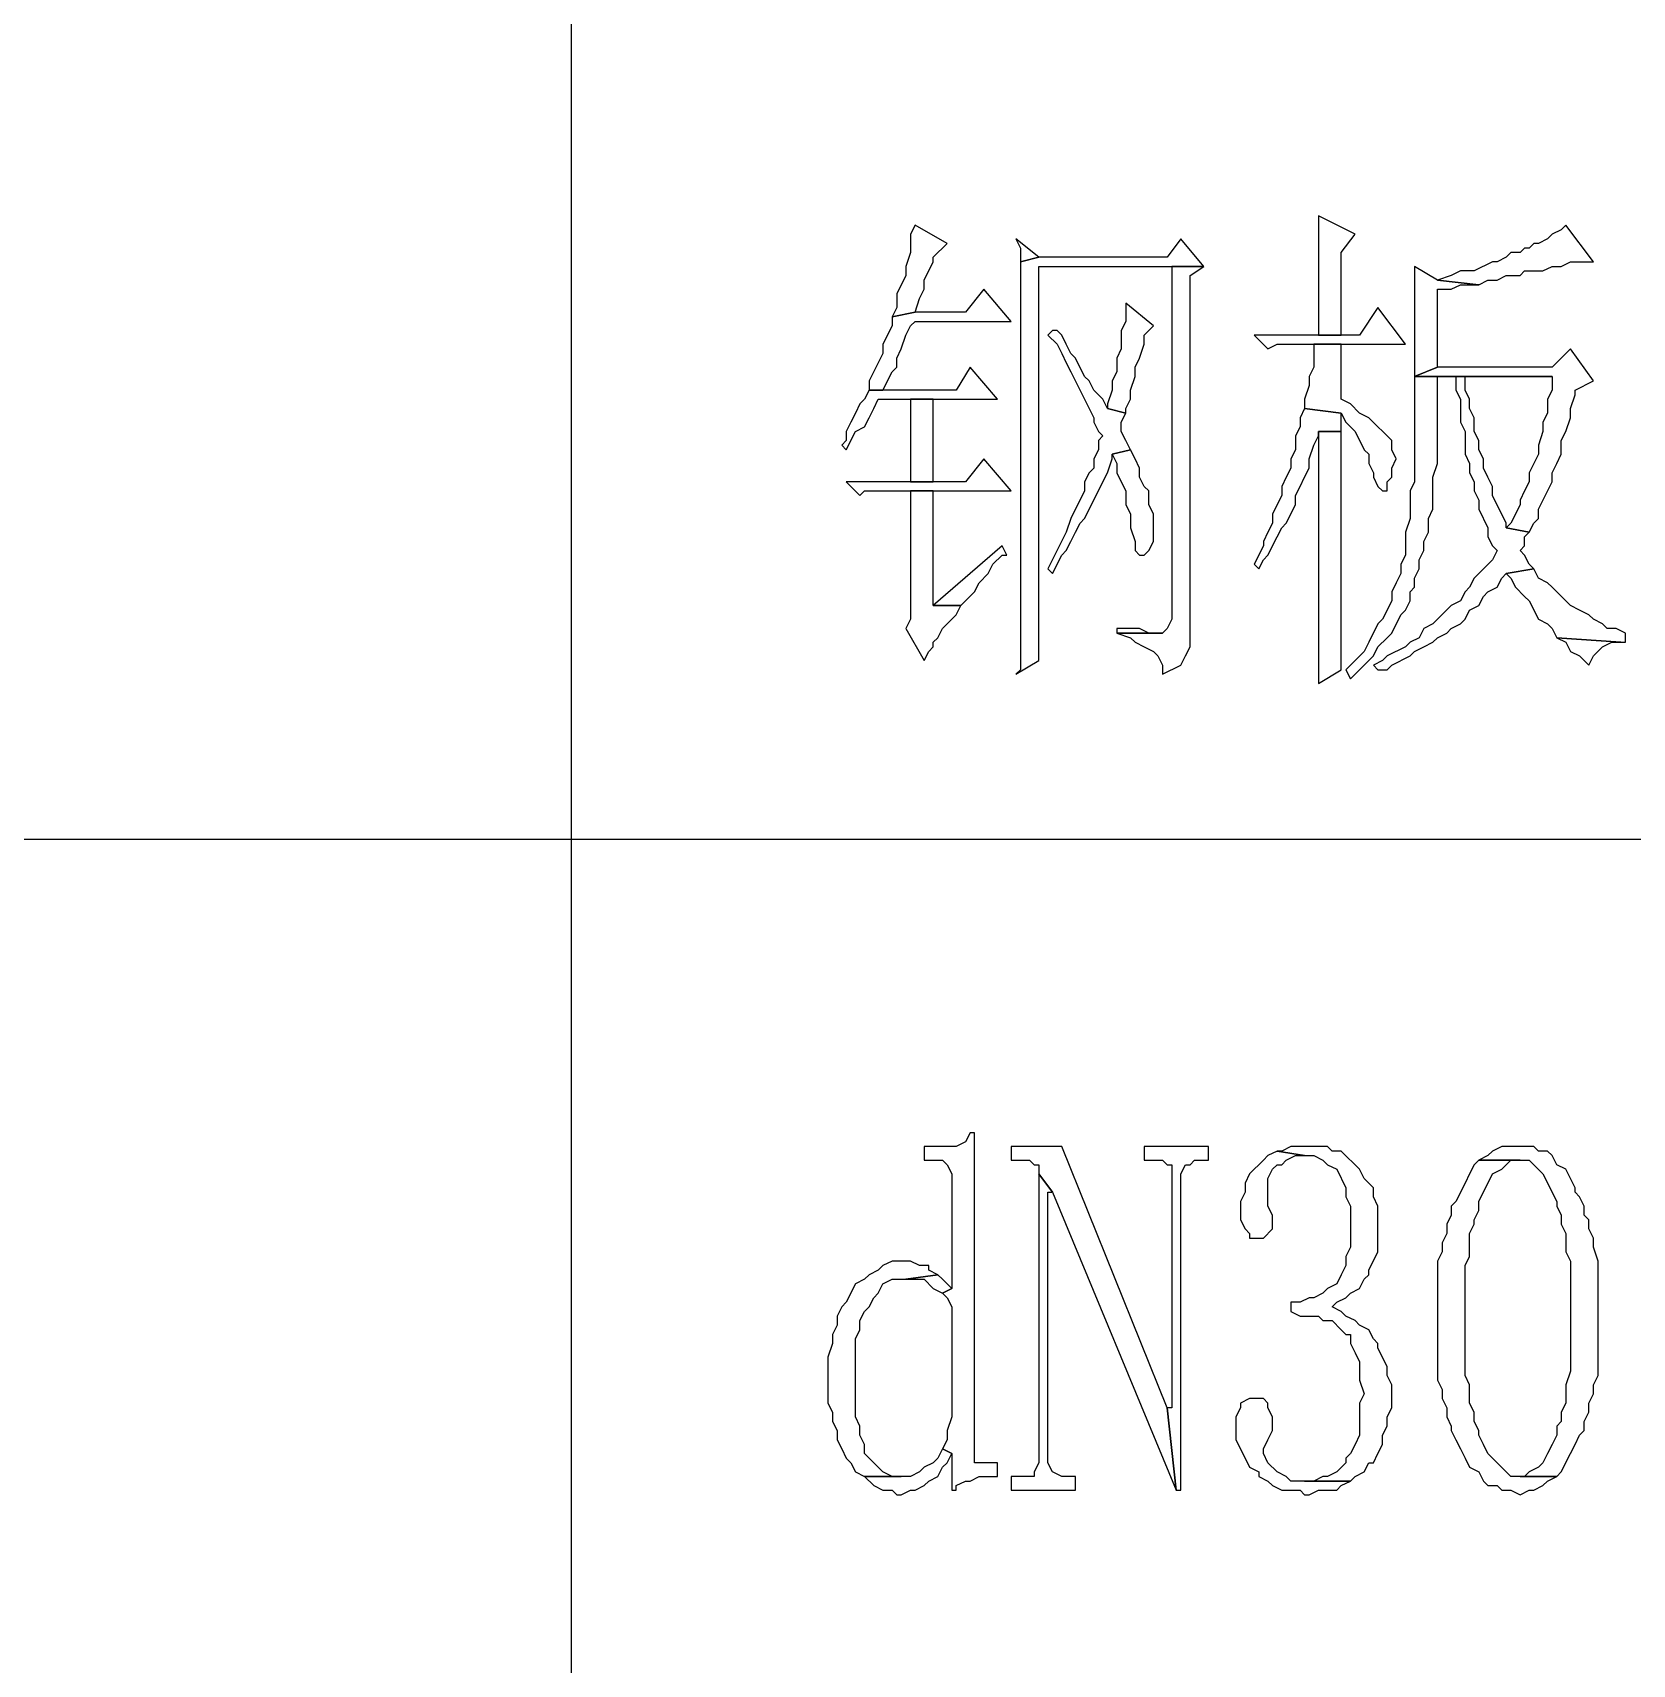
# Model space of a CAD drawing. Extents: x -15.4 to 0.8, y 0.3 to 11.8.
# Drawn here: x -2.3617 to -2.0709, y 1.3519 to 1.6486 of the extents above; entities that cross this region are included whole.
import ezdxf

# ---------------------------------------------------------------- set-up
doc = ezdxf.new("R2010")
doc.units = 0
doc.header["$MEASUREMENT"] = 0
doc.linetypes.add('AUSGEZOGEN', pattern=[0])
doc.layers.get('0').update_dxf_attribs({"linetype": 'AUSGEZOGEN'})

msp = doc.modelspace()

# ---------------------------------------------------------------- linework, layer by layer
for points in [[(-2.26378, 2.6744), (-2.26378, 1.3344)], [(-2.12795, 1.61523), (-2.12795, 1.59356), (-2.12795, 1.59356), (-2.12378, 1.59356), (-2.12378, 1.59356), (-2.12378, 1.60856), (-2.12378, 1.60856), (-2.12128, 1.6119), (-2.12795, 1.61523)], [(-2.20128, 1.61356), (-2.20211, 1.6119), (-2.20211, 1.6119), (-2.20211, 1.60856), (-2.20211, 1.60856), (-2.20295, 1.60606), (-2.20295, 1.60606), (-2.20295, 1.6044), (-2.20295, 1.6044), (-2.20461, 1.60106), (-2.20461, 1.60106), (-2.20461, 1.59856), (-2.20461, 1.59856), (-2.20545, 1.5969), (-2.20545, 1.5969), (-2.20128, 1.59773), (-2.20128, 1.59773), (-2.20045, 1.60023), (-2.20045, 1.60023), (-2.19961, 1.6019), (-2.19961, 1.6019), (-2.19961, 1.60356), (-2.19961, 1.60356), (-2.19795, 1.6069), (-2.19795, 1.6069), (-2.19795, 1.60773), (-2.19795, 1.60773), (-2.19545, 1.61023), (-2.20128, 1.61356)], [(-2.18295, 1.61106), (-2.18211, 1.6094), (-2.18211, 1.6094), (-2.18211, 1.6069), (-2.18211, 1.6069), (-2.17878, 1.60773), (-2.18295, 1.61106)], [(-2.15295, 1.61106), (-2.15545, 1.60773), (-2.15545, 1.60773), (-2.17878, 1.60773), (-2.17878, 1.60773), (-2.18211, 1.6069), (-2.18211, 1.6069), (-2.18211, 1.53273), (-2.18211, 1.53273), (-2.18295, 1.5319), (-2.18295, 1.5319), (-2.17878, 1.5344), (-2.17878, 1.5344), (-2.17878, 1.60606), (-2.17878, 1.60606), (-2.14878, 1.60606), (-2.15295, 1.61106)], [(-2.08295, 1.61356), (-2.08378, 1.61273), (-2.08378, 1.61273), (-2.08545, 1.6119), (-2.08545, 1.6119), (-2.08628, 1.61106), (-2.08628, 1.61106), (-2.08795, 1.61023), (-2.08795, 1.61023), (-2.08878, 1.61023), (-2.08878, 1.61023), (-2.08961, 1.6094), (-2.08961, 1.6094), (-2.09045, 1.6094), (-2.09045, 1.6094), (-2.09128, 1.60856), (-2.09128, 1.60856), (-2.09295, 1.60856), (-2.09295, 1.60856), (-2.09378, 1.60773), (-2.09378, 1.60773), (-2.09545, 1.6069), (-2.09545, 1.6069), (-2.09628, 1.6069), (-2.09628, 1.6069), (-2.09961, 1.60523), (-2.09961, 1.60523), (-2.10211, 1.60523), (-2.10211, 1.60523), (-2.10378, 1.6044), (-2.10378, 1.6044), (-2.10628, 1.60356), (-2.10628, 1.60356), (-2.09878, 1.60273), (-2.09878, 1.60273), (-2.09711, 1.60356), (-2.09711, 1.60356), (-2.09545, 1.60356), (-2.09545, 1.60356), (-2.09378, 1.6044), (-2.09378, 1.6044), (-2.09128, 1.6044), (-2.09128, 1.6044), (-2.09045, 1.60523), (-2.09045, 1.60523), (-2.08711, 1.60523), (-2.08711, 1.60523), (-2.08545, 1.60606), (-2.08545, 1.60606), (-2.08378, 1.60606), (-2.08378, 1.60606), (-2.08211, 1.6069), (-2.08211, 1.6069), (-2.07795, 1.6069), (-2.08295, 1.61356)], [(-2.14878, 1.60606), (-2.15461, 1.60606), (-2.15461, 1.60606), (-2.15461, 1.5419), (-2.15461, 1.5419), (-2.15545, 1.54023), (-2.15545, 1.54023), (-2.15628, 1.5394), (-2.15628, 1.5394), (-2.16461, 1.5394), (-2.16461, 1.5394), (-2.16211, 1.53856), (-2.16211, 1.53856), (-2.16128, 1.53773), (-2.16128, 1.53773), (-2.15961, 1.5369), (-2.15961, 1.5369), (-2.15795, 1.53606), (-2.15795, 1.53606), (-2.15711, 1.53523), (-2.15711, 1.53523), (-2.15628, 1.53356), (-2.15628, 1.53356), (-2.15628, 1.5319), (-2.15628, 1.5319), (-2.15295, 1.53356), (-2.15295, 1.53356), (-2.15211, 1.53523), (-2.15211, 1.53523), (-2.15128, 1.5369), (-2.15128, 1.5369), (-2.15128, 1.6044), (-2.14878, 1.60606)], [(-2.11045, 1.60606), (-2.11045, 1.58606), (-2.11045, 1.58606), (-2.10628, 1.58773), (-2.10628, 1.58773), (-2.10628, 1.6019), (-2.10628, 1.6019), (-2.10378, 1.6019), (-2.10378, 1.6019), (-2.10211, 1.60273), (-2.10211, 1.60273), (-2.09878, 1.60273), (-2.09878, 1.60273), (-2.10628, 1.60356), (-2.11045, 1.60606)], [(-2.18878, 1.6019), (-2.19211, 1.59773), (-2.19211, 1.59773), (-2.20128, 1.59773), (-2.20128, 1.59773), (-2.20545, 1.5969), (-2.20545, 1.5969), (-2.20545, 1.59523), (-2.20545, 1.59523), (-2.20711, 1.5919), (-2.20711, 1.5919), (-2.20711, 1.59023), (-2.20711, 1.59023), (-2.20795, 1.58856), (-2.20795, 1.58856), (-2.20961, 1.58523), (-2.20961, 1.58523), (-2.20961, 1.58356), (-2.20961, 1.58356), (-2.20711, 1.58356), (-2.20711, 1.58356), (-2.20545, 1.5869), (-2.20545, 1.5869), (-2.20461, 1.58773), (-2.20461, 1.58773), (-2.20461, 1.5894), (-2.20461, 1.5894), (-2.20378, 1.59106), (-2.20378, 1.59106), (-2.20295, 1.59356), (-2.20295, 1.59356), (-2.20211, 1.59523), (-2.20211, 1.59523), (-2.20128, 1.59606), (-2.20128, 1.59606), (-2.18378, 1.59606), (-2.18878, 1.6019)], [(-2.16295, 1.5994), (-2.16295, 1.59606), (-2.16295, 1.59606), (-2.16378, 1.5944), (-2.16378, 1.5944), (-2.16378, 1.59106), (-2.16378, 1.59106), (-2.16461, 1.5894), (-2.16461, 1.5894), (-2.16461, 1.5869), (-2.16461, 1.5869), (-2.16545, 1.58523), (-2.16545, 1.58523), (-2.16545, 1.58356), (-2.16545, 1.58356), (-2.16628, 1.58106), (-2.16628, 1.58106), (-2.16628, 1.58023), (-2.16628, 1.58023), (-2.16295, 1.5794), (-2.16295, 1.5794), (-2.16295, 1.58023), (-2.16295, 1.58023), (-2.16211, 1.5819), (-2.16211, 1.5819), (-2.16211, 1.58356), (-2.16211, 1.58356), (-2.16128, 1.58606), (-2.16128, 1.58606), (-2.16128, 1.58773), (-2.16128, 1.58773), (-2.16045, 1.5894), (-2.16045, 1.5894), (-2.15961, 1.5919), (-2.15961, 1.5919), (-2.15961, 1.59356), (-2.15961, 1.59356), (-2.15795, 1.59523), (-2.16295, 1.5994)], [(-2.11711, 1.59856), (-2.12045, 1.59356), (-2.12045, 1.59356), (-2.13961, 1.59356), (-2.13961, 1.59356), (-2.13711, 1.59106), (-2.13711, 1.59106), (-2.13545, 1.5919), (-2.13545, 1.5919), (-2.11211, 1.5919), (-2.11711, 1.59856)], [(-2.17628, 1.5944), (-2.17711, 1.59356), (-2.17711, 1.59356), (-2.17545, 1.5919), (-2.17545, 1.5919), (-2.17461, 1.59023), (-2.17461, 1.59023), (-2.17378, 1.58856), (-2.17378, 1.58856), (-2.17295, 1.5869), (-2.17295, 1.5869), (-2.16961, 1.58023), (-2.16961, 1.58023), (-2.16878, 1.57856), (-2.16878, 1.57856), (-2.16878, 1.57773), (-2.16878, 1.57773), (-2.16795, 1.57606), (-2.16795, 1.57606), (-2.16711, 1.57523), (-2.16711, 1.57523), (-2.16795, 1.5744), (-2.16795, 1.5744), (-2.16795, 1.57273), (-2.16795, 1.57273), (-2.16878, 1.57106), (-2.16878, 1.57106), (-2.16878, 1.5694), (-2.16878, 1.5694), (-2.16961, 1.56856), (-2.16961, 1.56856), (-2.17045, 1.5669), (-2.17045, 1.5669), (-2.17045, 1.56523), (-2.17045, 1.56523), (-2.17295, 1.56023), (-2.17295, 1.56023), (-2.17378, 1.55773), (-2.17378, 1.55773), (-2.17711, 1.55106), (-2.17711, 1.55106), (-2.17628, 1.55023), (-2.17628, 1.55023), (-2.17461, 1.55356), (-2.17461, 1.55356), (-2.17378, 1.5544), (-2.17378, 1.5544), (-2.17295, 1.55606), (-2.17295, 1.55606), (-2.17211, 1.55773), (-2.17211, 1.55773), (-2.17128, 1.5594), (-2.17128, 1.5594), (-2.17045, 1.56023), (-2.17045, 1.56023), (-2.16628, 1.56856), (-2.16628, 1.56856), (-2.16545, 1.57106), (-2.16545, 1.57106), (-2.16545, 1.5719), (-2.16545, 1.5719), (-2.16211, 1.57273), (-2.16211, 1.57273), (-2.16295, 1.5744), (-2.16295, 1.5744), (-2.16378, 1.57606), (-2.16378, 1.57606), (-2.16378, 1.57773), (-2.16378, 1.57773), (-2.16295, 1.5794), (-2.16295, 1.5794), (-2.16628, 1.58023), (-2.16628, 1.58023), (-2.16711, 1.5819), (-2.16711, 1.5819), (-2.16878, 1.58356), (-2.16878, 1.58356), (-2.16961, 1.58523), (-2.16961, 1.58523), (-2.17045, 1.58606), (-2.17045, 1.58606), (-2.17211, 1.5894), (-2.17211, 1.5894), (-2.17295, 1.59023), (-2.17295, 1.59023), (-2.17378, 1.5919), (-2.17378, 1.5919), (-2.17461, 1.59356), (-2.17461, 1.59356), (-2.17545, 1.5944), (-2.17628, 1.5944)], [(-2.12378, 1.5919), (-2.12878, 1.5919), (-2.12878, 1.5919), (-2.12878, 1.58773), (-2.12878, 1.58773), (-2.12961, 1.58606), (-2.12961, 1.58606), (-2.12961, 1.5844), (-2.12961, 1.5844), (-2.13045, 1.5819), (-2.13045, 1.5819), (-2.13045, 1.58023), (-2.13045, 1.58023), (-2.12378, 1.5794), (-2.12378, 1.5794), (-2.12295, 1.57773), (-2.12295, 1.57773), (-2.12128, 1.57606), (-2.12128, 1.57606), (-2.11961, 1.57273), (-2.11961, 1.57273), (-2.11878, 1.5719), (-2.11878, 1.5719), (-2.11878, 1.57023), (-2.11878, 1.57023), (-2.11795, 1.56856), (-2.11795, 1.56856), (-2.11795, 1.56773), (-2.11795, 1.56773), (-2.11711, 1.56606), (-2.11711, 1.56606), (-2.11628, 1.56523), (-2.11628, 1.56523), (-2.11545, 1.56523), (-2.11545, 1.56523), (-2.11545, 1.5669), (-2.11545, 1.5669), (-2.11461, 1.56773), (-2.11461, 1.56773), (-2.11461, 1.5694), (-2.11461, 1.5694), (-2.11378, 1.57106), (-2.11378, 1.57106), (-2.11461, 1.57273), (-2.11461, 1.57273), (-2.11461, 1.5744), (-2.11461, 1.5744), (-2.11878, 1.57856), (-2.11878, 1.57856), (-2.12045, 1.5794), (-2.12045, 1.5794), (-2.12211, 1.58106), (-2.12211, 1.58106), (-2.12378, 1.5819), (-2.12378, 1.5919)], [(-2.08211, 1.59106), (-2.08545, 1.58773), (-2.08545, 1.58773), (-2.10628, 1.58773), (-2.10628, 1.58773), (-2.11045, 1.58606), (-2.11045, 1.58606), (-2.08545, 1.58606), (-2.08545, 1.58606), (-2.08545, 1.58356), (-2.08545, 1.58356), (-2.08628, 1.5819), (-2.08628, 1.5819), (-2.08628, 1.5794), (-2.08628, 1.5794), (-2.08711, 1.57773), (-2.08711, 1.57773), (-2.08711, 1.57606), (-2.08711, 1.57606), (-2.08795, 1.57356), (-2.08795, 1.57356), (-2.08795, 1.5719), (-2.08795, 1.5719), (-2.08878, 1.57023), (-2.08878, 1.57023), (-2.08961, 1.56856), (-2.08961, 1.56856), (-2.08961, 1.5669), (-2.08961, 1.5669), (-2.09045, 1.56523), (-2.09045, 1.56523), (-2.09128, 1.56356), (-2.09128, 1.56356), (-2.09128, 1.56273), (-2.09128, 1.56273), (-2.09295, 1.5594), (-2.09295, 1.5594), (-2.09378, 1.55856), (-2.09378, 1.55856), (-2.08961, 1.55773), (-2.08961, 1.55773), (-2.08878, 1.5594), (-2.08878, 1.5594), (-2.08795, 1.56023), (-2.08795, 1.56023), (-2.08795, 1.5619), (-2.08795, 1.5619), (-2.08545, 1.5669), (-2.08545, 1.5669), (-2.08545, 1.56856), (-2.08545, 1.56856), (-2.08461, 1.57023), (-2.08461, 1.57023), (-2.08378, 1.5719), (-2.08378, 1.5719), (-2.08378, 1.5744), (-2.08378, 1.5744), (-2.08295, 1.57606), (-2.08295, 1.57606), (-2.08211, 1.57856), (-2.08211, 1.57856), (-2.08211, 1.58023), (-2.08211, 1.58023), (-2.08128, 1.58273), (-2.08128, 1.58273), (-2.08128, 1.58356), (-2.08128, 1.58356), (-2.07795, 1.58523), (-2.08211, 1.59106)], [(-2.19128, 1.58773), (-2.19378, 1.58356), (-2.19378, 1.58356), (-2.20961, 1.58356), (-2.20961, 1.58356), (-2.21045, 1.5819), (-2.21045, 1.5819), (-2.21128, 1.58106), (-2.21128, 1.58106), (-2.21211, 1.5794), (-2.21211, 1.5794), (-2.21295, 1.57773), (-2.21295, 1.57773), (-2.21378, 1.57606), (-2.21378, 1.57606), (-2.21378, 1.5744), (-2.21378, 1.5744), (-2.21461, 1.57356), (-2.21461, 1.57356), (-2.21378, 1.57273), (-2.21378, 1.57273), (-2.21211, 1.57606), (-2.21211, 1.57606), (-2.21045, 1.5769), (-2.21045, 1.5769), (-2.20961, 1.57856), (-2.20961, 1.57856), (-2.20878, 1.58023), (-2.20878, 1.58023), (-2.20795, 1.5819), (-2.20795, 1.5819), (-2.18628, 1.5819), (-2.19128, 1.58773)], [(-2.11045, 1.58606), (-2.11045, 1.5669), (-2.11045, 1.5669), (-2.11128, 1.56523), (-2.11128, 1.56523), (-2.11128, 1.56023), (-2.11128, 1.56023), (-2.11211, 1.55773), (-2.11211, 1.55773), (-2.11211, 1.55356), (-2.11211, 1.55356), (-2.11295, 1.5519), (-2.11295, 1.5519), (-2.11295, 1.55023), (-2.11295, 1.55023), (-2.11378, 1.54856), (-2.11378, 1.54856), (-2.11461, 1.5469), (-2.11461, 1.5469), (-2.11461, 1.54523), (-2.11461, 1.54523), (-2.11628, 1.5419), (-2.11628, 1.5419), (-2.11711, 1.54106), (-2.11711, 1.54106), (-2.11878, 1.53773), (-2.11878, 1.53773), (-2.11961, 1.53606), (-2.11961, 1.53606), (-2.12128, 1.5344), (-2.12128, 1.5344), (-2.12211, 1.53356), (-2.12211, 1.53356), (-2.12295, 1.53273), (-2.12295, 1.53273), (-2.12211, 1.53106), (-2.12211, 1.53106), (-2.12045, 1.53273), (-2.12045, 1.53273), (-2.11795, 1.53523), (-2.11795, 1.53523), (-2.11711, 1.5369), (-2.11711, 1.5369), (-2.11545, 1.53856), (-2.11545, 1.53856), (-2.11461, 1.5394), (-2.11461, 1.5394), (-2.11295, 1.54273), (-2.11295, 1.54273), (-2.11211, 1.54356), (-2.11211, 1.54356), (-2.11128, 1.54523), (-2.11128, 1.54523), (-2.11128, 1.5469), (-2.11128, 1.5469), (-2.11045, 1.54773), (-2.11045, 1.54773), (-2.11045, 1.5494), (-2.11045, 1.5494), (-2.10961, 1.55106), (-2.10961, 1.55106), (-2.10961, 1.55273), (-2.10961, 1.55273), (-2.10878, 1.5544), (-2.10878, 1.5544), (-2.10878, 1.55606), (-2.10878, 1.55606), (-2.10795, 1.55773), (-2.10795, 1.55773), (-2.10795, 1.56023), (-2.10795, 1.56023), (-2.10711, 1.5619), (-2.10711, 1.5619), (-2.10711, 1.56773), (-2.10711, 1.56773), (-2.10628, 1.57023), (-2.10628, 1.57023), (-2.10628, 1.58606), (-2.10628, 1.58606), (-2.08545, 1.58606), (-2.11045, 1.58606)], [(-2.10128, 1.58606), (-2.10295, 1.58606), (-2.10295, 1.58606), (-2.10295, 1.58356), (-2.10295, 1.58356), (-2.10211, 1.5819), (-2.10211, 1.5819), (-2.10211, 1.57773), (-2.10211, 1.57773), (-2.10128, 1.57606), (-2.10128, 1.57606), (-2.10128, 1.5719), (-2.10128, 1.5719), (-2.10045, 1.57023), (-2.10045, 1.57023), (-2.10045, 1.56856), (-2.10045, 1.56856), (-2.09961, 1.5669), (-2.09961, 1.5669), (-2.09961, 1.56523), (-2.09961, 1.56523), (-2.09878, 1.56356), (-2.09878, 1.56356), (-2.09878, 1.5619), (-2.09878, 1.5619), (-2.09711, 1.55856), (-2.09711, 1.55856), (-2.09711, 1.5569), (-2.09711, 1.5569), (-2.09628, 1.55523), (-2.09628, 1.55523), (-2.09545, 1.5544), (-2.09545, 1.5544), (-2.09628, 1.55273), (-2.09628, 1.55273), (-2.09961, 1.5494), (-2.09961, 1.5494), (-2.10045, 1.54773), (-2.10045, 1.54773), (-2.10128, 1.5469), (-2.10128, 1.5469), (-2.10211, 1.54523), (-2.10211, 1.54523), (-2.10378, 1.5444), (-2.10378, 1.5444), (-2.10711, 1.54106), (-2.10711, 1.54106), (-2.10878, 1.54023), (-2.10878, 1.54023), (-2.10961, 1.53856), (-2.10961, 1.53856), (-2.11128, 1.53773), (-2.11128, 1.53773), (-2.11211, 1.5369), (-2.11211, 1.5369), (-2.11545, 1.53523), (-2.11545, 1.53523), (-2.11628, 1.5344), (-2.11628, 1.5344), (-2.11795, 1.53356), (-2.11795, 1.53356), (-2.11711, 1.53273), (-2.11711, 1.53273), (-2.11545, 1.53273), (-2.11545, 1.53273), (-2.11461, 1.53356), (-2.11461, 1.53356), (-2.11128, 1.53523), (-2.11128, 1.53523), (-2.11045, 1.53606), (-2.11045, 1.53606), (-2.10878, 1.5369), (-2.10878, 1.5369), (-2.10711, 1.53773), (-2.10711, 1.53773), (-2.10628, 1.53856), (-2.10628, 1.53856), (-2.10461, 1.5394), (-2.10461, 1.5394), (-2.10378, 1.54023), (-2.10378, 1.54023), (-2.10211, 1.54106), (-2.10211, 1.54106), (-2.10128, 1.5419), (-2.10128, 1.5419), (-2.10045, 1.54356), (-2.10045, 1.54356), (-2.09878, 1.5444), (-2.09878, 1.5444), (-2.09795, 1.54606), (-2.09795, 1.54606), (-2.09711, 1.5469), (-2.09711, 1.5469), (-2.09545, 1.54773), (-2.09545, 1.54773), (-2.09461, 1.5494), (-2.09461, 1.5494), (-2.09378, 1.55023), (-2.09378, 1.55023), (-2.08878, 1.55106), (-2.08878, 1.55106), (-2.08961, 1.5519), (-2.08961, 1.5519), (-2.09045, 1.55356), (-2.09045, 1.55356), (-2.09128, 1.5544), (-2.09128, 1.5544), (-2.09045, 1.55523), (-2.09045, 1.55523), (-2.09045, 1.5569), (-2.09045, 1.5569), (-2.08961, 1.55773), (-2.08961, 1.55773), (-2.09378, 1.55856), (-2.09378, 1.55856), (-2.09378, 1.5594), (-2.09378, 1.5594), (-2.09628, 1.5644), (-2.09628, 1.5644), (-2.09628, 1.56606), (-2.09628, 1.56606), (-2.09711, 1.56773), (-2.09711, 1.56773), (-2.09795, 1.5694), (-2.09795, 1.5694), (-2.09795, 1.57106), (-2.09795, 1.57106), (-2.09878, 1.57273), (-2.09878, 1.57273), (-2.09878, 1.5744), (-2.09878, 1.5744), (-2.09961, 1.57606), (-2.09961, 1.57606), (-2.09961, 1.57856), (-2.09961, 1.57856), (-2.10045, 1.58023), (-2.10045, 1.58023), (-2.10045, 1.5819), (-2.10045, 1.5819), (-2.10128, 1.58356), (-2.10128, 1.58606)], [(-2.19795, 1.5669), (-2.19795, 1.5819), (-2.19795, 1.5819), (-2.20211, 1.5819), (-2.20211, 1.5819), (-2.20211, 1.5669), (-2.20211, 1.5669), (-2.19795, 1.5669), (-2.19795, 1.5669)], [(-2.13045, 1.58023), (-2.13128, 1.57856), (-2.13128, 1.57856), (-2.13128, 1.5769), (-2.13128, 1.5769), (-2.13211, 1.57523), (-2.13211, 1.57523), (-2.13211, 1.57273), (-2.13211, 1.57273), (-2.13295, 1.57106), (-2.13295, 1.57106), (-2.13295, 1.5694), (-2.13295, 1.5694), (-2.13378, 1.56773), (-2.13378, 1.56773), (-2.13461, 1.56606), (-2.13461, 1.56606), (-2.13461, 1.5644), (-2.13461, 1.5644), (-2.13628, 1.56106), (-2.13628, 1.56106), (-2.13628, 1.5594), (-2.13628, 1.5594), (-2.13711, 1.55773), (-2.13711, 1.55773), (-2.13795, 1.55606), (-2.13795, 1.55606), (-2.13795, 1.55523), (-2.13795, 1.55523), (-2.13961, 1.5519), (-2.13961, 1.5519), (-2.13878, 1.55106), (-2.13878, 1.55106), (-2.13795, 1.55273), (-2.13795, 1.55273), (-2.13711, 1.55356), (-2.13711, 1.55356), (-2.13545, 1.5569), (-2.13545, 1.5569), (-2.13461, 1.55856), (-2.13461, 1.55856), (-2.13378, 1.5594), (-2.13378, 1.5594), (-2.13211, 1.56273), (-2.13211, 1.56273), (-2.13211, 1.5644), (-2.13211, 1.5644), (-2.13128, 1.56606), (-2.13128, 1.56606), (-2.13045, 1.56773), (-2.13045, 1.56773), (-2.12961, 1.5694), (-2.12961, 1.5694), (-2.12961, 1.57106), (-2.12961, 1.57106), (-2.12878, 1.57356), (-2.12878, 1.57356), (-2.12795, 1.57523), (-2.12795, 1.57523), (-2.12795, 1.57606), (-2.12795, 1.57606), (-2.12378, 1.57606), (-2.12378, 1.57606), (-2.12378, 1.5794), (-2.13045, 1.58023)], [(-2.12378, 1.57606), (-2.12795, 1.57606), (-2.12795, 1.57606), (-2.12795, 1.53023), (-2.12795, 1.53023), (-2.12378, 1.53273), (-2.12378, 1.53273), (-2.12378, 1.57356), (-2.12378, 1.57606)], [(-2.16211, 1.57273), (-2.16545, 1.5719), (-2.16545, 1.5719), (-2.16461, 1.57023), (-2.16461, 1.57023), (-2.16461, 1.56856), (-2.16461, 1.56856), (-2.16378, 1.5669), (-2.16378, 1.5669), (-2.16295, 1.56523), (-2.16295, 1.56523), (-2.16295, 1.56273), (-2.16295, 1.56273), (-2.16211, 1.56106), (-2.16211, 1.56106), (-2.16211, 1.55856), (-2.16211, 1.55856), (-2.16128, 1.55606), (-2.16128, 1.55606), (-2.16128, 1.5544), (-2.16128, 1.5544), (-2.16045, 1.55356), (-2.16045, 1.55356), (-2.15961, 1.55356), (-2.15961, 1.55356), (-2.15878, 1.5544), (-2.15878, 1.5544), (-2.15795, 1.55606), (-2.15795, 1.55606), (-2.15795, 1.56106), (-2.15795, 1.56106), (-2.15878, 1.56273), (-2.15878, 1.56273), (-2.15878, 1.56523), (-2.15878, 1.56523), (-2.15961, 1.56606), (-2.15961, 1.56606), (-2.16045, 1.56773), (-2.16045, 1.56773), (-2.16045, 1.5694), (-2.16045, 1.5694), (-2.16128, 1.57106), (-2.16211, 1.57273)], [(-2.18878, 1.57106), (-2.19211, 1.5669), (-2.19211, 1.5669), (-2.21378, 1.5669), (-2.21378, 1.5669), (-2.21128, 1.5644), (-2.21128, 1.5644), (-2.21045, 1.56523), (-2.21045, 1.56523), (-2.18378, 1.56523), (-2.18878, 1.57106)], [(-2.19795, 1.56523), (-2.20211, 1.56523), (-2.20211, 1.56523), (-2.20211, 1.5419), (-2.20211, 1.5419), (-2.20295, 1.54023), (-2.20295, 1.54023), (-2.19961, 1.5344), (-2.19961, 1.5344), (-2.19878, 1.53606), (-2.19878, 1.53606), (-2.19795, 1.5369), (-2.19795, 1.5369), (-2.19795, 1.53773), (-2.19795, 1.53773), (-2.19711, 1.53856), (-2.19711, 1.53856), (-2.19628, 1.54023), (-2.19628, 1.54023), (-2.19545, 1.54106), (-2.19545, 1.54106), (-2.19378, 1.54273), (-2.19378, 1.54273), (-2.19295, 1.5444), (-2.19295, 1.5444), (-2.19795, 1.5444), (-2.19795, 1.56523)], [(-2.18545, 1.55523), (-2.19795, 1.5444), (-2.19795, 1.5444), (-2.19295, 1.5444), (-2.19295, 1.5444), (-2.19045, 1.5469), (-2.19045, 1.5469), (-2.18961, 1.54856), (-2.18961, 1.54856), (-2.18795, 1.55023), (-2.18795, 1.55023), (-2.18711, 1.5519), (-2.18711, 1.5519), (-2.18545, 1.55356), (-2.18545, 1.55356), (-2.18461, 1.55356), (-2.18545, 1.55523)], [(-2.08878, 1.55106), (-2.09378, 1.55023), (-2.09378, 1.55023), (-2.09295, 1.5494), (-2.09295, 1.5494), (-2.09211, 1.54773), (-2.09211, 1.54773), (-2.09045, 1.54606), (-2.09045, 1.54606), (-2.08961, 1.54523), (-2.08961, 1.54523), (-2.08795, 1.5419), (-2.08795, 1.5419), (-2.08628, 1.54106), (-2.08628, 1.54106), (-2.08545, 1.54023), (-2.08545, 1.54023), (-2.08461, 1.53856), (-2.08461, 1.53856), (-2.07295, 1.53773), (-2.07295, 1.53773), (-2.07211, 1.53773), (-2.07211, 1.53773), (-2.07211, 1.5394), (-2.07211, 1.5394), (-2.07378, 1.54023), (-2.07378, 1.54023), (-2.07545, 1.54023), (-2.07545, 1.54023), (-2.07628, 1.54106), (-2.07628, 1.54106), (-2.07795, 1.5419), (-2.07795, 1.5419), (-2.07878, 1.54273), (-2.07878, 1.54273), (-2.08045, 1.54356), (-2.08045, 1.54356), (-2.08211, 1.5444), (-2.08211, 1.5444), (-2.08545, 1.54773), (-2.08545, 1.54773), (-2.08628, 1.54856), (-2.08628, 1.54856), (-2.08795, 1.5494), (-2.08878, 1.55106)], [(-2.16461, 1.54023), (-2.16461, 1.5394), (-2.16461, 1.5394), (-2.15628, 1.5394), (-2.15628, 1.5394), (-2.15878, 1.5394), (-2.15878, 1.5394), (-2.16045, 1.54023), (-2.16045, 1.54023), (-2.16295, 1.54023), (-2.16461, 1.54023)], [(-2.08461, 1.53856), (-2.08295, 1.53773), (-2.08295, 1.53773), (-2.08211, 1.53606), (-2.08211, 1.53606), (-2.08045, 1.53523), (-2.08045, 1.53523), (-2.07961, 1.5344), (-2.07961, 1.5344), (-2.07878, 1.53356), (-2.07878, 1.53356), (-2.07795, 1.53523), (-2.07795, 1.53523), (-2.07628, 1.5369), (-2.07628, 1.5369), (-2.07461, 1.53773), (-2.07461, 1.53773), (-2.07295, 1.53773), (-2.08461, 1.53856)], [(-3.26878, 1.5019), (0.08122, 1.5019)], [(-2.19045, 1.44856), (-2.19128, 1.44856), (-2.19128, 1.44856), (-2.19211, 1.4469), (-2.19211, 1.4469), (-2.19378, 1.44606), (-2.19378, 1.44606), (-2.19961, 1.44606), (-2.19961, 1.44606), (-2.19961, 1.44356), (-2.19961, 1.44356), (-2.19628, 1.44356), (-2.19628, 1.44356), (-2.19545, 1.44273), (-2.19545, 1.44273), (-2.19461, 1.44106), (-2.19461, 1.44106), (-2.19461, 1.42023), (-2.19461, 1.42023), (-2.19628, 1.4194), (-2.19628, 1.4194), (-2.19545, 1.41856), (-2.19545, 1.41856), (-2.19461, 1.4169), (-2.19461, 1.4169), (-2.19461, 1.3969), (-2.19461, 1.3969), (-2.19545, 1.3944), (-2.19545, 1.3944), (-2.19545, 1.39273), (-2.19545, 1.39273), (-2.19628, 1.39106), (-2.19628, 1.39106), (-2.19461, 1.39023), (-2.19461, 1.39023), (-2.19461, 1.38356), (-2.19461, 1.38356), (-2.19378, 1.38356), (-2.19378, 1.38356), (-2.19378, 1.3844), (-2.19378, 1.3844), (-2.19211, 1.38523), (-2.19211, 1.38523), (-2.19128, 1.38523), (-2.19128, 1.38523), (-2.18961, 1.38606), (-2.18961, 1.38606), (-2.18628, 1.38606), (-2.18628, 1.38606), (-2.18628, 1.38856), (-2.18628, 1.38856), (-2.19045, 1.38856), (-2.19045, 1.38856), (-2.19045, 1.39106), (-2.19045, 1.44856)], [(-2.17461, 1.44606), (-2.18378, 1.44606), (-2.18378, 1.44606), (-2.18378, 1.44356), (-2.18378, 1.44356), (-2.18045, 1.44356), (-2.18045, 1.44356), (-2.17961, 1.44273), (-2.17961, 1.44273), (-2.17878, 1.44273), (-2.17878, 1.44273), (-2.17878, 1.44106), (-2.17878, 1.44106), (-2.17628, 1.43773), (-2.17628, 1.43773), (-2.15378, 1.38356), (-2.15378, 1.38356), (-2.15545, 1.39856), (-2.17461, 1.44606)], [(-2.14795, 1.44606), (-2.15961, 1.44606), (-2.15961, 1.44606), (-2.15961, 1.44356), (-2.15961, 1.44356), (-2.15628, 1.44356), (-2.15628, 1.44356), (-2.15545, 1.44273), (-2.15545, 1.44273), (-2.15461, 1.44273), (-2.15461, 1.44273), (-2.15461, 1.39856), (-2.15461, 1.39856), (-2.15545, 1.39856), (-2.15545, 1.39856), (-2.15378, 1.38356), (-2.15378, 1.38356), (-2.15295, 1.38356), (-2.15295, 1.38356), (-2.15295, 1.44106), (-2.15295, 1.44106), (-2.15211, 1.44273), (-2.15211, 1.44273), (-2.15128, 1.44273), (-2.15128, 1.44273), (-2.15045, 1.44356), (-2.15045, 1.44356), (-2.14795, 1.44356), (-2.14795, 1.44606)], [(-2.13545, 1.44523), (-2.13711, 1.4444), (-2.13711, 1.4444), (-2.13795, 1.44356), (-2.13795, 1.44356), (-2.14045, 1.44106), (-2.14045, 1.44106), (-2.14128, 1.4394), (-2.14128, 1.4394), (-2.14128, 1.43773), (-2.14128, 1.43773), (-2.14211, 1.43606), (-2.14211, 1.43606), (-2.14211, 1.43273), (-2.14211, 1.43273), (-2.14128, 1.43106), (-2.14128, 1.43106), (-2.14045, 1.43023), (-2.14045, 1.43023), (-2.14045, 1.4294), (-2.14045, 1.4294), (-2.13795, 1.4294), (-2.13795, 1.4294), (-2.13628, 1.43106), (-2.13628, 1.43106), (-2.13628, 1.43356), (-2.13628, 1.43356), (-2.13711, 1.43523), (-2.13711, 1.43523), (-2.13711, 1.44023), (-2.13711, 1.44023), (-2.13628, 1.4419), (-2.13628, 1.4419), (-2.13545, 1.44273), (-2.13545, 1.44273), (-2.13461, 1.44273), (-2.13461, 1.44273), (-2.13378, 1.44356), (-2.13378, 1.44356), (-2.13211, 1.4444), (-2.13211, 1.4444), (-2.13045, 1.4444), (-2.13545, 1.44523)], [(-2.12961, 1.44606), (-2.13295, 1.44606), (-2.13295, 1.44606), (-2.13461, 1.44523), (-2.13461, 1.44523), (-2.13545, 1.44523), (-2.13545, 1.44523), (-2.13045, 1.4444), (-2.13045, 1.4444), (-2.12878, 1.4444), (-2.12878, 1.4444), (-2.12711, 1.44356), (-2.12711, 1.44356), (-2.12628, 1.44273), (-2.12628, 1.44273), (-2.12461, 1.4419), (-2.12461, 1.4419), (-2.12295, 1.43856), (-2.12295, 1.43856), (-2.12295, 1.4369), (-2.12295, 1.4369), (-2.12211, 1.43523), (-2.12211, 1.43523), (-2.12211, 1.42773), (-2.12211, 1.42773), (-2.12295, 1.42606), (-2.12295, 1.42606), (-2.12295, 1.4244), (-2.12295, 1.4244), (-2.12378, 1.42273), (-2.12378, 1.42273), (-2.12461, 1.42106), (-2.12461, 1.42106), (-2.12628, 1.42023), (-2.12628, 1.42023), (-2.12711, 1.4194), (-2.12711, 1.4194), (-2.12878, 1.41856), (-2.12878, 1.41856), (-2.12961, 1.41856), (-2.12961, 1.41856), (-2.13128, 1.41773), (-2.13128, 1.41773), (-2.13295, 1.41773), (-2.13295, 1.41773), (-2.13295, 1.41606), (-2.13295, 1.41606), (-2.13128, 1.41523), (-2.13128, 1.41523), (-2.12795, 1.41523), (-2.12795, 1.41523), (-2.12711, 1.4144), (-2.12711, 1.4144), (-2.12545, 1.4144), (-2.12545, 1.4144), (-2.12378, 1.41273), (-2.12378, 1.41273), (-2.12295, 1.4119), (-2.12295, 1.4119), (-2.12211, 1.4119), (-2.12211, 1.4119), (-2.12211, 1.41023), (-2.12211, 1.41023), (-2.12128, 1.40856), (-2.12128, 1.40856), (-2.12045, 1.4069), (-2.12045, 1.4069), (-2.12045, 1.40356), (-2.12045, 1.40356), (-2.11961, 1.40106), (-2.11961, 1.40106), (-2.12045, 1.3994), (-2.12045, 1.3994), (-2.12045, 1.39356), (-2.12045, 1.39356), (-2.12128, 1.3919), (-2.12128, 1.3919), (-2.12211, 1.39023), (-2.12211, 1.39023), (-2.12295, 1.3894), (-2.12295, 1.3894), (-2.12295, 1.38856), (-2.12295, 1.38856), (-2.12461, 1.3869), (-2.12461, 1.3869), (-2.12628, 1.38606), (-2.12628, 1.38606), (-2.12711, 1.38606), (-2.12711, 1.38606), (-2.12878, 1.38523), (-2.12878, 1.38523), (-2.13045, 1.38523), (-2.13045, 1.38523), (-2.12211, 1.38523), (-2.12211, 1.38523), (-2.12128, 1.38606), (-2.12128, 1.38606), (-2.11961, 1.3869), (-2.11961, 1.3869), (-2.11878, 1.38856), (-2.11878, 1.38856), (-2.11795, 1.38856), (-2.11795, 1.38856), (-2.11711, 1.39023), (-2.11711, 1.39023), (-2.11628, 1.3919), (-2.11628, 1.3919), (-2.11628, 1.39356), (-2.11628, 1.39356), (-2.11545, 1.39523), (-2.11545, 1.39523), (-2.11545, 1.3969), (-2.11545, 1.3969), (-2.11461, 1.39856), (-2.11461, 1.39856), (-2.11461, 1.40273), (-2.11461, 1.40273), (-2.11545, 1.4044), (-2.11545, 1.4044), (-2.11545, 1.40606), (-2.11545, 1.40606), (-2.11711, 1.4094), (-2.11711, 1.4094), (-2.11711, 1.41023), (-2.11711, 1.41023), (-2.11795, 1.41106), (-2.11795, 1.41106), (-2.11878, 1.41273), (-2.11878, 1.41273), (-2.12045, 1.41356), (-2.12045, 1.41356), (-2.12128, 1.4144), (-2.12128, 1.4144), (-2.12295, 1.41523), (-2.12295, 1.41523), (-2.12378, 1.41606), (-2.12378, 1.41606), (-2.12545, 1.4169), (-2.12545, 1.4169), (-2.12461, 1.41773), (-2.12461, 1.41773), (-2.12295, 1.41856), (-2.12295, 1.41856), (-2.12211, 1.4194), (-2.12211, 1.4194), (-2.12045, 1.42023), (-2.12045, 1.42023), (-2.11961, 1.4219), (-2.11961, 1.4219), (-2.11878, 1.42273), (-2.11878, 1.42273), (-2.11878, 1.42356), (-2.11878, 1.42356), (-2.11711, 1.4269), (-2.11711, 1.4269), (-2.11711, 1.43523), (-2.11711, 1.43523), (-2.11795, 1.4369), (-2.11795, 1.4369), (-2.11795, 1.43856), (-2.11795, 1.43856), (-2.11961, 1.44023), (-2.11961, 1.44023), (-2.12045, 1.4419), (-2.12045, 1.4419), (-2.12378, 1.44523), (-2.12378, 1.44523), (-2.12545, 1.44523), (-2.12545, 1.44523), (-2.12628, 1.44606), (-2.12628, 1.44606), (-2.12795, 1.44606), (-2.12961, 1.44606)], [(-2.09128, 1.44606), (-2.09461, 1.44606), (-2.09461, 1.44606), (-2.09628, 1.44523), (-2.09628, 1.44523), (-2.09711, 1.4444), (-2.09711, 1.4444), (-2.09878, 1.44356), (-2.09878, 1.44356), (-2.08961, 1.44356), (-2.08961, 1.44356), (-2.08711, 1.44106), (-2.08711, 1.44106), (-2.08461, 1.43606), (-2.08461, 1.43606), (-2.08461, 1.43523), (-2.08461, 1.43523), (-2.08378, 1.43356), (-2.08378, 1.43356), (-2.08378, 1.4319), (-2.08378, 1.4319), (-2.08295, 1.43023), (-2.08295, 1.43023), (-2.08295, 1.4269), (-2.08295, 1.4269), (-2.08211, 1.42523), (-2.08211, 1.42523), (-2.08211, 1.40523), (-2.08211, 1.40523), (-2.08295, 1.40273), (-2.08295, 1.40273), (-2.08295, 1.3994), (-2.08295, 1.3994), (-2.08378, 1.39773), (-2.08378, 1.39773), (-2.08378, 1.39606), (-2.08378, 1.39606), (-2.08461, 1.39523), (-2.08461, 1.39523), (-2.08461, 1.39356), (-2.08461, 1.39356), (-2.08545, 1.3919), (-2.08545, 1.3919), (-2.08628, 1.39023), (-2.08628, 1.39023), (-2.08711, 1.38856), (-2.08711, 1.38856), (-2.08795, 1.38773), (-2.08795, 1.38773), (-2.08961, 1.3869), (-2.08961, 1.3869), (-2.09045, 1.38606), (-2.09045, 1.38606), (-2.09128, 1.38606), (-2.09128, 1.38606), (-2.08461, 1.38606), (-2.08461, 1.38606), (-2.08378, 1.3869), (-2.08378, 1.3869), (-2.08211, 1.39023), (-2.08211, 1.39023), (-2.08128, 1.3919), (-2.08128, 1.3919), (-2.08045, 1.39356), (-2.08045, 1.39356), (-2.07961, 1.3944), (-2.07961, 1.3944), (-2.07961, 1.39606), (-2.07961, 1.39606), (-2.07878, 1.39773), (-2.07878, 1.39773), (-2.07878, 1.3994), (-2.07878, 1.3994), (-2.07795, 1.40106), (-2.07795, 1.40106), (-2.07795, 1.40273), (-2.07795, 1.40273), (-2.07711, 1.4044), (-2.07711, 1.4044), (-2.07711, 1.42523), (-2.07711, 1.42523), (-2.07795, 1.42773), (-2.07795, 1.42773), (-2.07795, 1.4294), (-2.07795, 1.4294), (-2.07878, 1.43106), (-2.07878, 1.43106), (-2.07878, 1.43273), (-2.07878, 1.43273), (-2.07961, 1.43356), (-2.07961, 1.43356), (-2.07961, 1.43523), (-2.07961, 1.43523), (-2.08045, 1.4369), (-2.08045, 1.4369), (-2.08128, 1.43773), (-2.08128, 1.43773), (-2.08128, 1.43856), (-2.08128, 1.43856), (-2.08295, 1.4419), (-2.08295, 1.4419), (-2.08461, 1.44273), (-2.08461, 1.44273), (-2.08545, 1.4444), (-2.08545, 1.4444), (-2.08628, 1.44523), (-2.08628, 1.44523), (-2.08795, 1.44523), (-2.08795, 1.44523), (-2.08878, 1.44606), (-2.08878, 1.44606), (-2.09045, 1.44606), (-2.09128, 1.44606)], [(-2.09878, 1.44356), (-2.09961, 1.44273), (-2.09961, 1.44273), (-2.10045, 1.44106), (-2.10045, 1.44106), (-2.10128, 1.4394), (-2.10128, 1.4394), (-2.10295, 1.43606), (-2.10295, 1.43606), (-2.10378, 1.43523), (-2.10378, 1.43523), (-2.10378, 1.43356), (-2.10378, 1.43356), (-2.10461, 1.4319), (-2.10461, 1.4319), (-2.10461, 1.43023), (-2.10461, 1.43023), (-2.10545, 1.42856), (-2.10545, 1.42856), (-2.10545, 1.4269), (-2.10545, 1.4269), (-2.10628, 1.42523), (-2.10628, 1.42523), (-2.10628, 1.40356), (-2.10628, 1.40356), (-2.10545, 1.4019), (-2.10545, 1.4019), (-2.10545, 1.40023), (-2.10545, 1.40023), (-2.10461, 1.39856), (-2.10461, 1.39856), (-2.10461, 1.3969), (-2.10461, 1.3969), (-2.10378, 1.39523), (-2.10378, 1.39523), (-2.10378, 1.3944), (-2.10378, 1.3944), (-2.10295, 1.39273), (-2.10295, 1.39273), (-2.10211, 1.39106), (-2.10211, 1.39106), (-2.10128, 1.3894), (-2.10128, 1.3894), (-2.10045, 1.38773), (-2.10045, 1.38773), (-2.09878, 1.3869), (-2.09878, 1.3869), (-2.09795, 1.38523), (-2.09795, 1.38523), (-2.09711, 1.3844), (-2.09711, 1.3844), (-2.09545, 1.3844), (-2.09545, 1.3844), (-2.09461, 1.38356), (-2.09461, 1.38356), (-2.09295, 1.38356), (-2.09295, 1.38356), (-2.09128, 1.38273), (-2.09128, 1.38273), (-2.08961, 1.38356), (-2.08961, 1.38356), (-2.08878, 1.38356), (-2.08878, 1.38356), (-2.08711, 1.3844), (-2.08711, 1.3844), (-2.08628, 1.38523), (-2.08628, 1.38523), (-2.08461, 1.38606), (-2.08461, 1.38606), (-2.09295, 1.38606), (-2.09295, 1.38606), (-2.09711, 1.39023), (-2.09711, 1.39023), (-2.09795, 1.3919), (-2.09795, 1.3919), (-2.09878, 1.39356), (-2.09878, 1.39356), (-2.09878, 1.3944), (-2.09878, 1.3944), (-2.09961, 1.39606), (-2.09961, 1.39606), (-2.09961, 1.39773), (-2.09961, 1.39773), (-2.10045, 1.3994), (-2.10045, 1.3994), (-2.10045, 1.40273), (-2.10045, 1.40273), (-2.10128, 1.4044), (-2.10128, 1.4044), (-2.10128, 1.4244), (-2.10128, 1.4244), (-2.10045, 1.42606), (-2.10045, 1.42606), (-2.10045, 1.43023), (-2.10045, 1.43023), (-2.09961, 1.4319), (-2.09961, 1.4319), (-2.09961, 1.43273), (-2.09961, 1.43273), (-2.09878, 1.4344), (-2.09878, 1.4344), (-2.09878, 1.43606), (-2.09878, 1.43606), (-2.09628, 1.44106), (-2.09628, 1.44106), (-2.09461, 1.4419), (-2.09461, 1.4419), (-2.09295, 1.44356), (-2.09295, 1.44356), (-2.09128, 1.44356), (-2.09878, 1.44356)], [(-2.17878, 1.44106), (-2.17878, 1.38856), (-2.17878, 1.38856), (-2.17961, 1.3869), (-2.17961, 1.3869), (-2.17961, 1.38606), (-2.17961, 1.38606), (-2.18378, 1.38606), (-2.18378, 1.38606), (-2.18378, 1.38356), (-2.18378, 1.38356), (-2.17211, 1.38356), (-2.17211, 1.38356), (-2.17211, 1.38606), (-2.17211, 1.38606), (-2.17461, 1.38606), (-2.17461, 1.38606), (-2.17628, 1.3869), (-2.17628, 1.3869), (-2.17711, 1.38856), (-2.17711, 1.38856), (-2.17711, 1.43773), (-2.17711, 1.43773), (-2.17628, 1.43773), (-2.17878, 1.44106)], [(-2.20378, 1.42523), (-2.20545, 1.42523), (-2.20545, 1.42523), (-2.20711, 1.4244), (-2.20711, 1.4244), (-2.20795, 1.42356), (-2.20795, 1.42356), (-2.20961, 1.42273), (-2.20961, 1.42273), (-2.21045, 1.4219), (-2.21045, 1.4219), (-2.21211, 1.42106), (-2.21211, 1.42106), (-2.21378, 1.41773), (-2.21378, 1.41773), (-2.21461, 1.4169), (-2.21461, 1.4169), (-2.21545, 1.41523), (-2.21545, 1.41523), (-2.21545, 1.41356), (-2.21545, 1.41356), (-2.21628, 1.4119), (-2.21628, 1.4119), (-2.21628, 1.41023), (-2.21628, 1.41023), (-2.21711, 1.40773), (-2.21711, 1.40773), (-2.21711, 1.3994), (-2.21711, 1.3994), (-2.21628, 1.39773), (-2.21628, 1.39773), (-2.21628, 1.39606), (-2.21628, 1.39606), (-2.21545, 1.3944), (-2.21545, 1.3944), (-2.21545, 1.39273), (-2.21545, 1.39273), (-2.21461, 1.39106), (-2.21461, 1.39106), (-2.21378, 1.3894), (-2.21378, 1.3894), (-2.21295, 1.38856), (-2.21295, 1.38856), (-2.21211, 1.3869), (-2.21211, 1.3869), (-2.21045, 1.38606), (-2.21045, 1.38606), (-2.20378, 1.38606), (-2.20378, 1.38606), (-2.20545, 1.38606), (-2.20545, 1.38606), (-2.20711, 1.3869), (-2.20711, 1.3869), (-2.21045, 1.39023), (-2.21045, 1.39023), (-2.21045, 1.3919), (-2.21045, 1.3919), (-2.21128, 1.39356), (-2.21128, 1.39356), (-2.21128, 1.39523), (-2.21128, 1.39523), (-2.21211, 1.3969), (-2.21211, 1.3969), (-2.21211, 1.41106), (-2.21211, 1.41106), (-2.21128, 1.41273), (-2.21128, 1.41273), (-2.21128, 1.4144), (-2.21128, 1.4144), (-2.21045, 1.41606), (-2.21045, 1.41606), (-2.20961, 1.4169), (-2.20961, 1.4169), (-2.20878, 1.41856), (-2.20878, 1.41856), (-2.20795, 1.4194), (-2.20795, 1.4194), (-2.20711, 1.42106), (-2.20711, 1.42106), (-2.20545, 1.4219), (-2.20545, 1.4219), (-2.20295, 1.4219), (-2.20295, 1.4219), (-2.19711, 1.42273), (-2.19711, 1.42273), (-2.19878, 1.42356), (-2.19878, 1.42356), (-2.19878, 1.4244), (-2.19878, 1.4244), (-2.20045, 1.4244), (-2.20045, 1.4244), (-2.20211, 1.42523), (-2.20378, 1.42523)], [(-2.19711, 1.42273), (-2.20295, 1.4219), (-2.20295, 1.4219), (-2.19961, 1.4219), (-2.19961, 1.4219), (-2.19795, 1.42023), (-2.19795, 1.42023), (-2.19628, 1.4194), (-2.19628, 1.4194), (-2.19461, 1.42023), (-2.19461, 1.42023), (-2.19628, 1.4219), (-2.19711, 1.42273)], [(-2.13961, 1.40023), (-2.14045, 1.40023), (-2.14045, 1.40023), (-2.14211, 1.3994), (-2.14211, 1.3994), (-2.14211, 1.39856), (-2.14211, 1.39856), (-2.14295, 1.3969), (-2.14295, 1.3969), (-2.14295, 1.39273), (-2.14295, 1.39273), (-2.14211, 1.39106), (-2.14211, 1.39106), (-2.14045, 1.38773), (-2.14045, 1.38773), (-2.13878, 1.3869), (-2.13878, 1.3869), (-2.13878, 1.38606), (-2.13878, 1.38606), (-2.13711, 1.38523), (-2.13711, 1.38523), (-2.13628, 1.3844), (-2.13628, 1.3844), (-2.13461, 1.38356), (-2.13461, 1.38356), (-2.13128, 1.38356), (-2.13128, 1.38356), (-2.13045, 1.38273), (-2.13045, 1.38273), (-2.12961, 1.38273), (-2.12961, 1.38273), (-2.12795, 1.38356), (-2.12795, 1.38356), (-2.12461, 1.38356), (-2.12461, 1.38356), (-2.12378, 1.3844), (-2.12378, 1.3844), (-2.12211, 1.38523), (-2.12211, 1.38523), (-2.13295, 1.38523), (-2.13295, 1.38523), (-2.13378, 1.38606), (-2.13378, 1.38606), (-2.13545, 1.3869), (-2.13545, 1.3869), (-2.13711, 1.38856), (-2.13711, 1.38856), (-2.13795, 1.39023), (-2.13795, 1.39023), (-2.13795, 1.39106), (-2.13795, 1.39106), (-2.13711, 1.39273), (-2.13711, 1.39273), (-2.13628, 1.3944), (-2.13628, 1.3944), (-2.13628, 1.3969), (-2.13628, 1.3969), (-2.13711, 1.39856), (-2.13711, 1.39856), (-2.13711, 1.3994), (-2.13711, 1.3994), (-2.13795, 1.40023), (-2.13961, 1.40023)], [(-2.19628, 1.39106), (-2.19711, 1.3894), (-2.19711, 1.3894), (-2.19795, 1.38856), (-2.19795, 1.38856), (-2.19961, 1.38773), (-2.19961, 1.38773), (-2.20045, 1.3869), (-2.20045, 1.3869), (-2.20211, 1.38606), (-2.20211, 1.38606), (-2.21045, 1.38606), (-2.21045, 1.38606), (-2.20878, 1.3844), (-2.20878, 1.3844), (-2.20711, 1.38356), (-2.20711, 1.38356), (-2.20545, 1.38356), (-2.20545, 1.38356), (-2.20461, 1.38273), (-2.20461, 1.38273), (-2.20378, 1.38273), (-2.20378, 1.38273), (-2.20211, 1.38356), (-2.20211, 1.38356), (-2.20128, 1.38356), (-2.20128, 1.38356), (-2.19961, 1.3844), (-2.19961, 1.3844), (-2.19878, 1.38523), (-2.19878, 1.38523), (-2.19711, 1.38606), (-2.19711, 1.38606), (-2.19628, 1.38773), (-2.19628, 1.38773), (-2.19545, 1.38856), (-2.19545, 1.38856), (-2.19461, 1.39023), (-2.19628, 1.39106)]]:
    msp.add_lwpolyline(points)

doc.saveas('drawing.dxf')
